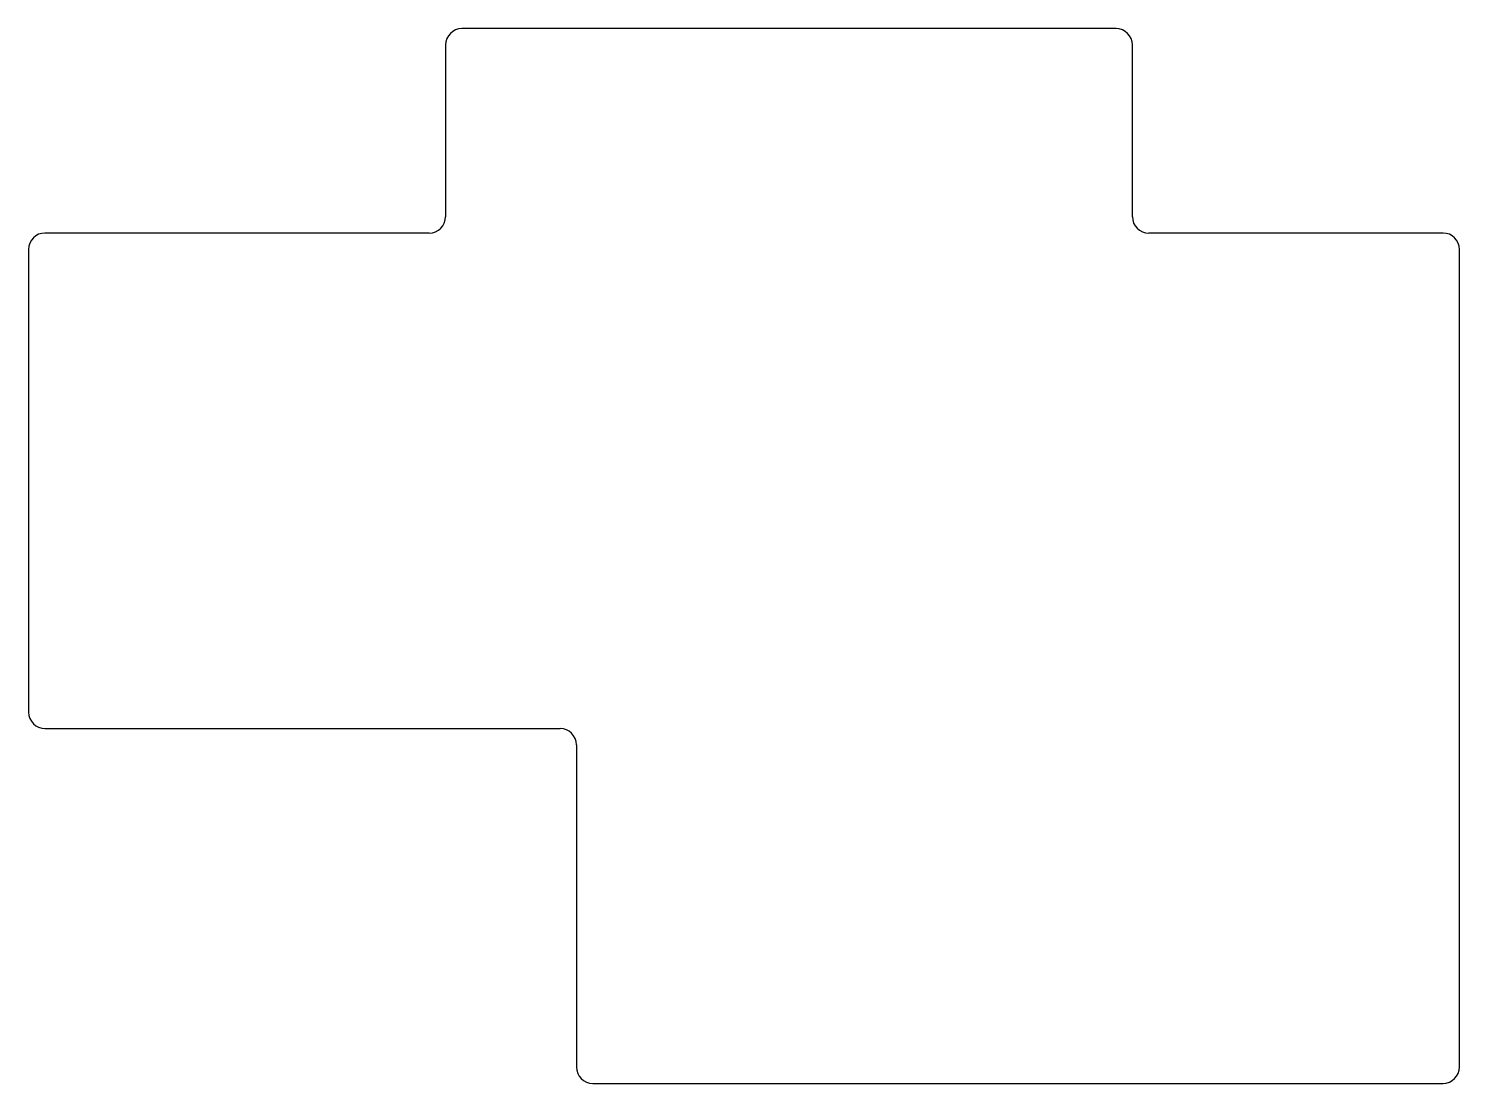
# Model space of a CAD drawing. Header units: millimetres. Extents: x -46.5 to 41, y -36 to 28.5.
import ezdxf

# ---------------------------------------------------------------- set-up
doc = ezdxf.new("R2010")
doc.units = ezdxf.units.MM

msp = doc.modelspace()

# ---------------------------------------------------------------- linework, layer by layer
for p, q in [((20, 28.5), (-20, 28.5)), ((-21, 27.5), (-21, 17)), ((21, 17), (21, 27.5)), ((-22, 16), (-45.5, 16)), ((40, 16), (22, 16)), ((-46.5, 15), (-46.5, -13.3)), ((41, -35), (41, 15)), ((-45.5, -14.3), (-14, -14.3)), ((-13, -15.3), (-13, -35)), ((-12, -36), (40, -36))]:
    msp.add_line(p, q)
for centre, start, end in [((-20, 27.5), 90, 180), ((20, 27.5), 0, 90), ((-22, 17), 270, 360), ((22, 17), 180, 270), ((-45.5, 15), 90, 180), ((40, 15), 0, 90), ((-45.5, -13.3), 180, 270), ((-14, -15.3), 0, 90), ((-12, -35), 180, 270), ((40, -35), 270, 0)]:
    msp.add_arc(centre, 1, start, end)

doc.saveas('drawing.dxf')
